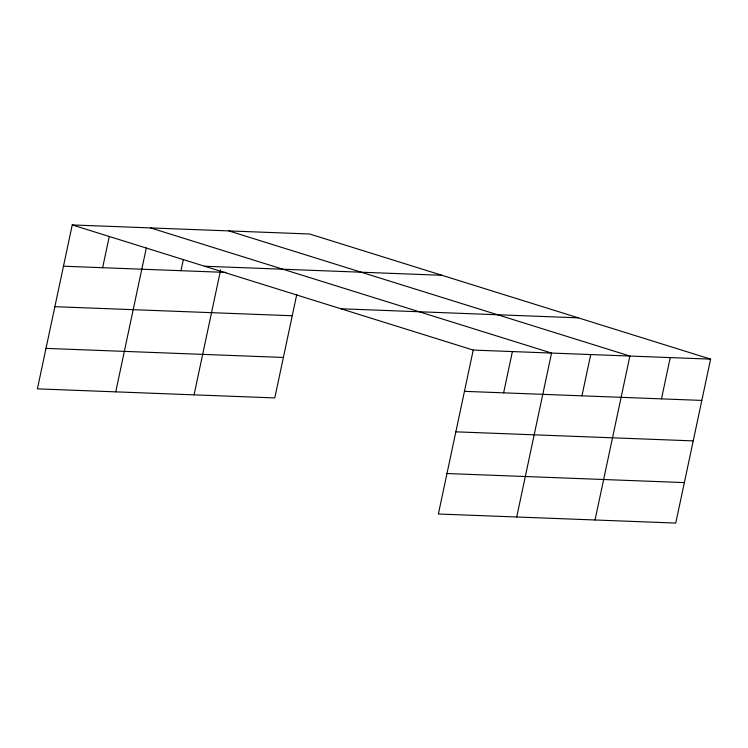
<?xml version="1.0" encoding="UTF-8"?>
<svg xmlns="http://www.w3.org/2000/svg" width="748" height="748" viewBox="0 0 748 748"><rect width="100%" height="100%" fill="white"/><g stroke="black" fill="none" stroke-linecap="round" stroke-linejoin="round"><path stroke-width="1.12" d="M710.6 359.134L473.222 350.073L438.375 514.007L675.753 523.067L710.6 359.134L309.625 233.993L72.247 224.933L37.4 388.866L274.778 397.927L296.788 294.385M102.635 267.7L109.283 236.471M115.734 391.859L146.309 247.999M180.969 270.692L183.344 259.537M194.069 394.851L220.613 269.963M503.619 392.84L512.389 351.569M516.709 516.999L551.557 353.065L150.582 227.925M581.953 395.832L590.724 354.561M595.043 519.991L629.891 356.048L228.916 230.917M661.475 398.871L670.245 357.591M204.569 266.232L441.946 275.292M63.468 266.213L225.905 272.412M340.901 308.774L578.279 317.835M54.866 306.689L292.244 315.75M46.002 348.39L283.38 357.451M464.452 391.344L701.83 400.414M455.841 431.83L693.218 440.89M446.977 473.531L684.355 482.591M72.247 224.933L473.222 350.073"/></g></svg>
